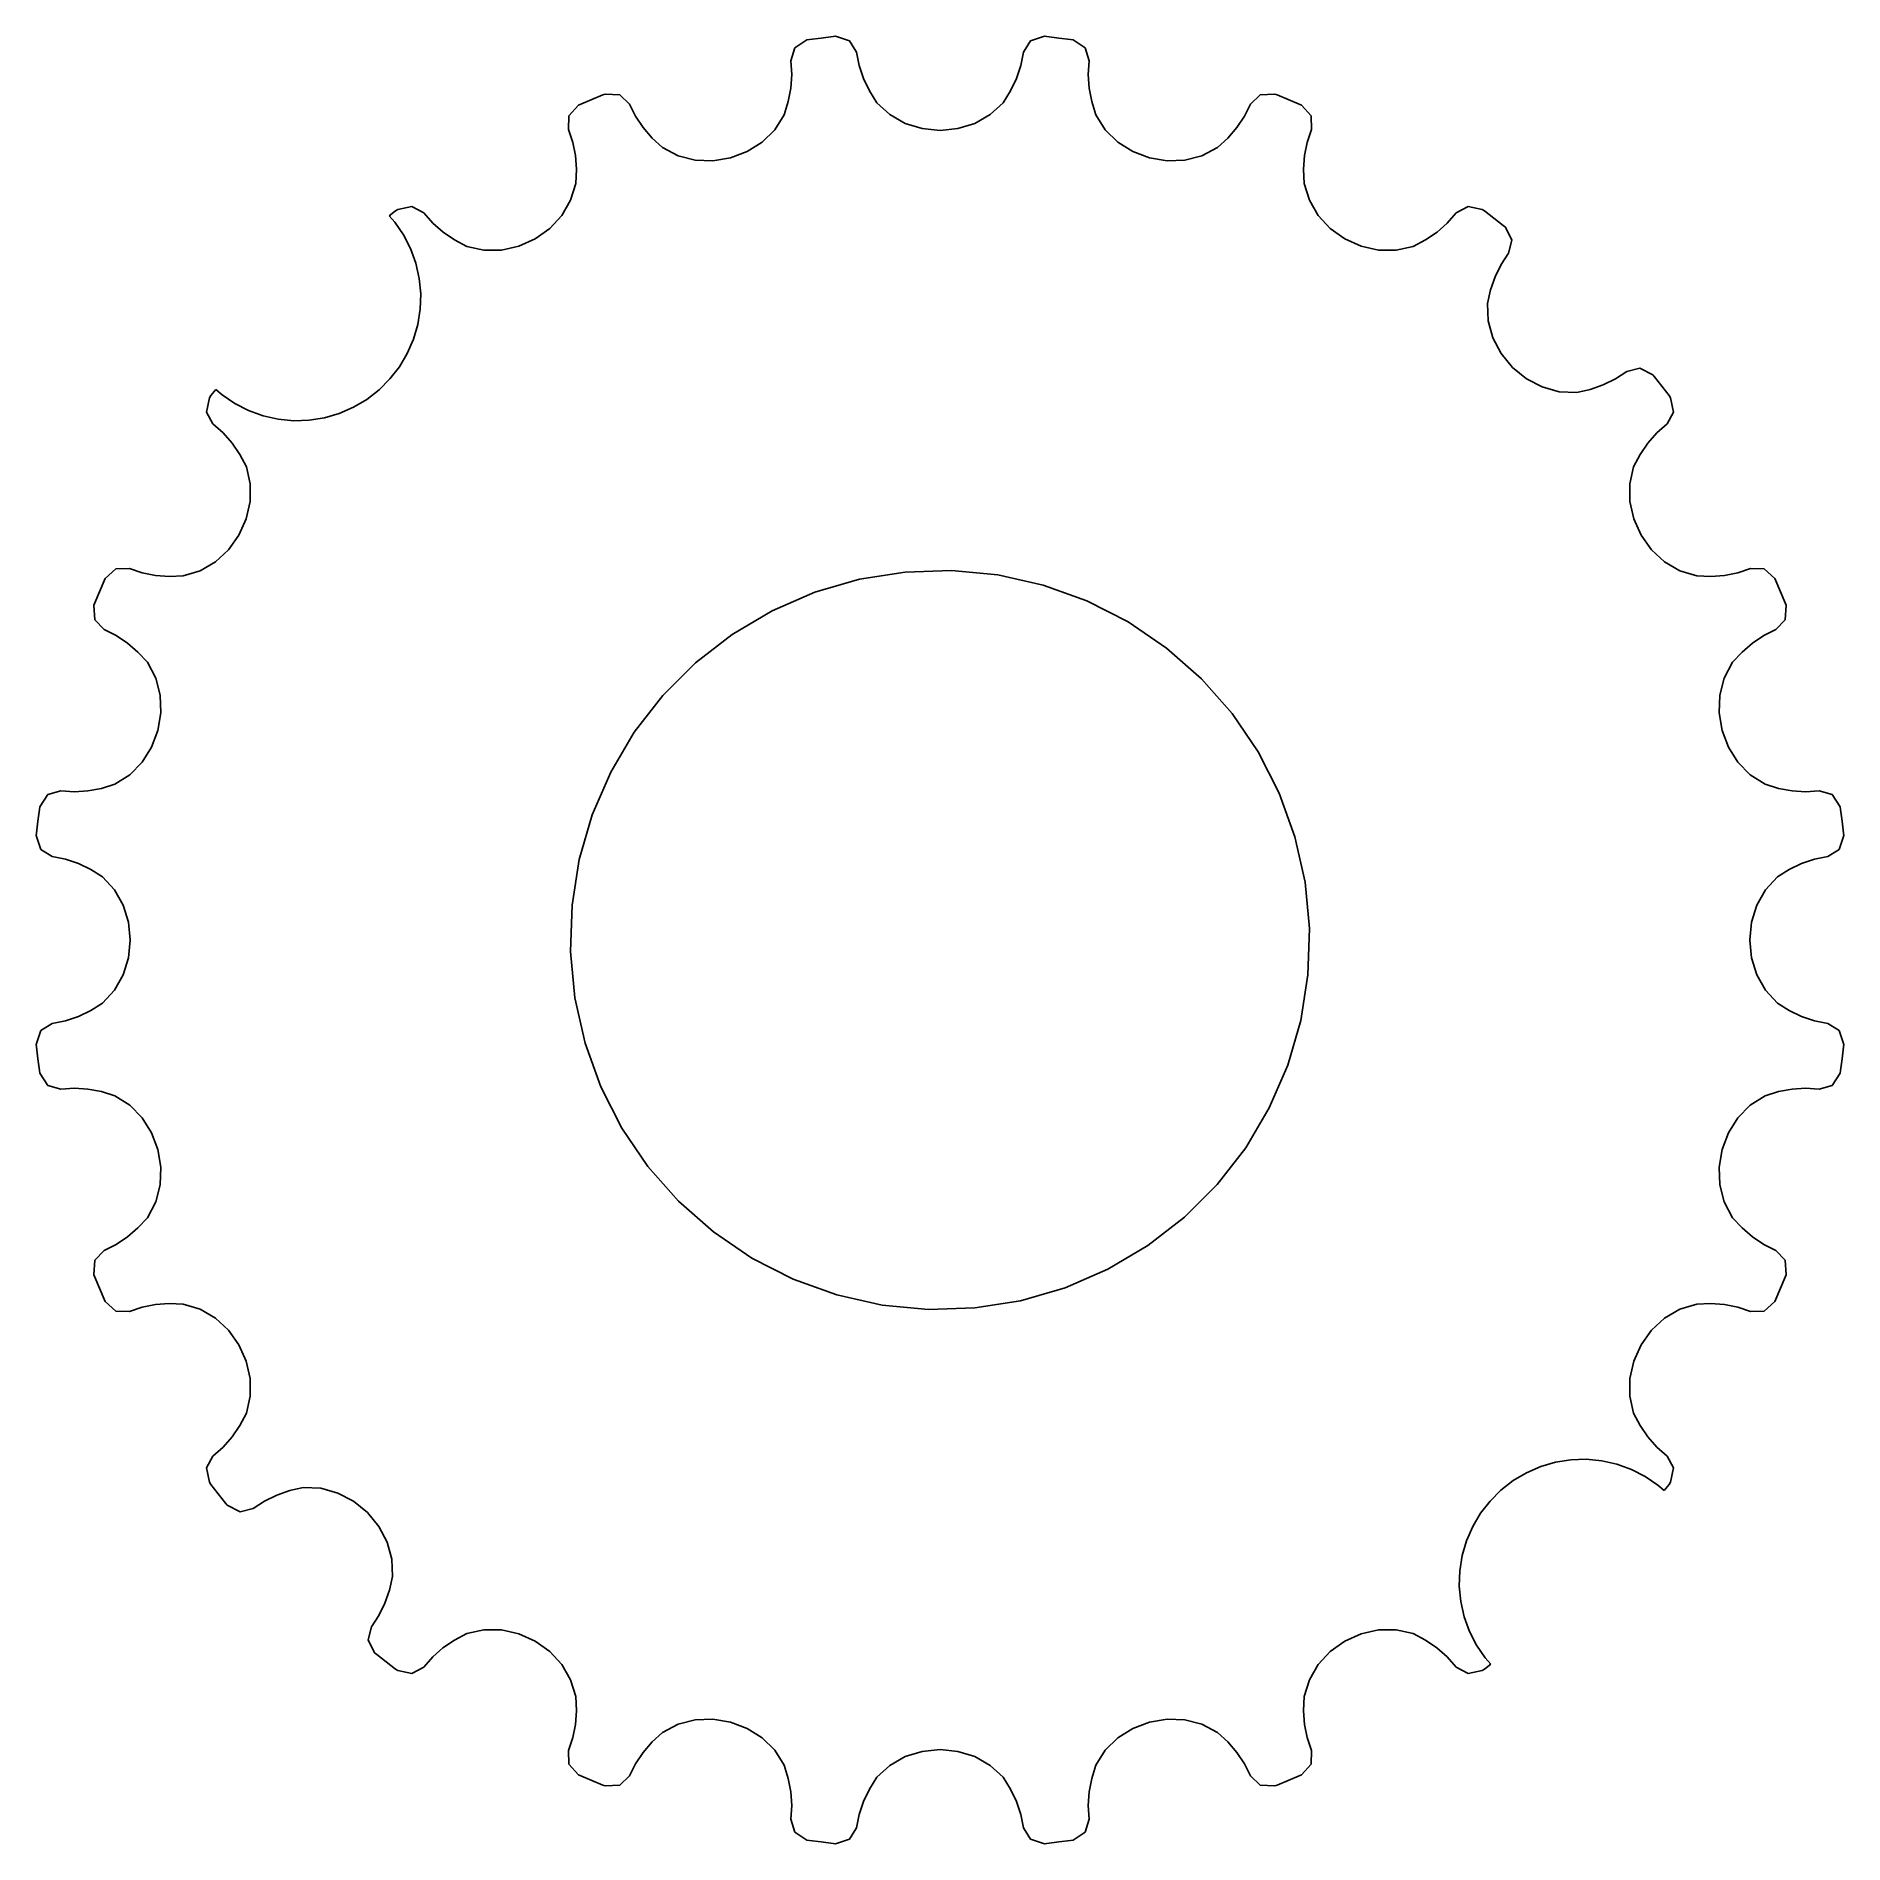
# Model space of a CAD drawing. Header units: metres. Extents: x -9 to 9, y 101 to 227.
# Drawn here: x -7.34 to 7.34, y 212.66 to 227.34 of the extents above.
import ezdxf

# ---------------------------------------------------------------- set-up
doc = ezdxf.new("R2010")
doc.units = ezdxf.units.M

msp = doc.modelspace()

# ---------------------------------------------------------------- linework, layer by layer
for p, q in [((-1.0808, 227.306), (-1.17953, 227.241)), ((-1.05975, 227.309), (-1.0808, 227.306)), ((-0.963989, 227.322), (-1.05975, 227.309)), ((-0.868057, 227.334), (-0.963989, 227.322)), ((-0.846893, 227.337), (-0.868057, 227.334)), ((-0.734589, 227.299), (-0.846893, 227.337)), ((0.846893, 227.337), (0.734741, 227.299)), ((0.868057, 227.334), (0.846893, 227.337)), ((0.963989, 227.322), (0.868057, 227.334)), ((1.05975, 227.309), (0.963989, 227.322)), ((1.0808, 227.306), (1.05975, 227.309)), ((1.17967, 227.241), (1.0808, 227.306)), ((-1.17953, 227.241), (-1.20981, 227.136)), ((-0.678375, 227.206), (-0.734589, 227.299)), ((-0.655991, 227.098), (-0.678375, 227.206)), ((0.678375, 227.206), (0.656052, 227.098)), ((0.734741, 227.299), (0.678375, 227.206)), ((1.20981, 227.136), (1.17967, 227.241)), ((-1.20346, 227.026), (-1.21068, 226.916)), ((-1.20981, 227.136), (-1.20346, 227.026)), ((-0.620392, 226.994), (-0.655991, 227.098)), ((0.656052, 227.098), (0.620544, 226.994)), ((1.20352, 227.026), (1.20981, 227.136)), ((1.21083, 226.916), (1.20352, 227.026)), ((-2.71689, 226.867), (-2.73672, 226.86)), ((-2.59882, 226.861), (-2.71689, 226.867)), ((-2.52037, 226.785), (-2.59882, 226.861)), ((-1.21068, 226.916), (-1.23116, 226.806)), ((-0.572189, 226.893), (-0.620392, 226.994)), ((-0.511993, 226.797), (-0.572189, 226.893)), ((0.572357, 226.893), (0.511993, 226.797)), ((0.620544, 226.994), (0.572357, 226.893)), ((1.23132, 226.806), (1.21083, 226.916)), ((2.59894, 226.861), (2.52037, 226.785)), ((2.71689, 226.867), (2.59894, 226.861)), ((2.73672, 226.86), (2.71689, 226.867)), ((-2.93486, 226.777), (-3.01343, 226.689)), ((-2.91534, 226.786), (-2.93486, 226.777)), ((-2.82628, 226.823), (-2.91534, 226.786)), ((-2.73672, 226.86), (-2.82628, 226.823)), ((-2.47081, 226.687), (-2.52037, 226.785)), ((-1.23116, 226.806), (-1.26462, 226.698)), ((-0.406158, 226.7), (-0.511993, 226.797)), ((0.511993, 226.797), (0.406158, 226.7)), ((1.26462, 226.698), (1.23132, 226.806)), ((2.52037, 226.785), (2.47087, 226.687)), ((2.82628, 226.823), (2.73672, 226.86)), ((2.91534, 226.786), (2.82628, 226.823)), ((2.93486, 226.777), (2.91534, 226.786)), ((3.01355, 226.689), (2.93486, 226.777)), ((-3.01343, 226.689), (-3.01558, 226.58)), ((-3.01558, 226.58), (-2.98097, 226.475)), ((-2.40933, 226.595), (-2.47081, 226.687)), ((-2.33672, 226.51), (-2.40933, 226.595)), ((-1.34169, 226.577), (-1.44376, 226.476)), ((-1.26462, 226.698), (-1.34169, 226.577)), ((-0.281647, 226.629), (-0.406158, 226.7)), ((-0.144287, 226.587), (-0.281647, 226.629)), ((0, 226.572), (-0.144287, 226.587)), ((0.144287, 226.587), (0, 226.572)), ((0.281647, 226.629), (0.144287, 226.587)), ((0.406158, 226.7), (0.281647, 226.629)), ((1.34169, 226.577), (1.26462, 226.698)), ((1.44376, 226.476), (1.34169, 226.577)), ((2.40948, 226.595), (2.33688, 226.51)), ((2.47087, 226.687), (2.40948, 226.595)), ((2.98102, 226.475), (3.01558, 226.58)), ((3.01558, 226.58), (3.01355, 226.689)), ((-2.98097, 226.475), (-2.9594, 226.367)), ((-2.25374, 226.433), (-2.33672, 226.51)), ((-2.12636, 226.366), (-2.25374, 226.433)), ((-1.44376, 226.476), (-1.56537, 226.4)), ((1.56537, 226.4), (1.44376, 226.476)), ((2.25374, 226.433), (2.12636, 226.366)), ((2.33688, 226.51), (2.25374, 226.433)), ((2.95953, 226.367), (2.98102, 226.475)), ((-2.9594, 226.367), (-2.95079, 226.256)), ((-1.98787, 226.331), (-2.12636, 226.366)), ((-1.84413, 226.325), (-1.98787, 226.331)), ((-1.70102, 226.348), (-1.84413, 226.325)), ((-1.56537, 226.4), (-1.70102, 226.348)), ((1.70102, 226.348), (1.56537, 226.4)), ((1.84413, 226.325), (1.70102, 226.348)), ((1.98787, 226.331), (1.84413, 226.325)), ((2.12636, 226.366), (1.98787, 226.331)), ((2.95093, 226.256), (2.95953, 226.367)), ((-2.95506, 226.142), (-2.99814, 226.005)), ((-2.95079, 226.256), (-2.95506, 226.142)), ((2.95506, 226.142), (2.95093, 226.256)), ((2.99814, 226.005), (2.95506, 226.142)), ((-2.99814, 226.005), (-3.07079, 225.882)), ((3.07079, 225.882), (2.99814, 226.005)), ((-4.41888, 225.918), (-4.46988, 225.879)), ((-4.46988, 225.879), (-4.42474, 225.828)), ((-4.40173, 225.93), (-4.41888, 225.918)), ((-4.28592, 225.954), (-4.40173, 225.93)), ((-4.19058, 225.902), (-4.28592, 225.954)), ((-4.11725, 225.819), (-4.19058, 225.902)), ((-3.07079, 225.882), (-3.16837, 225.776)), ((3.16837, 225.776), (3.07079, 225.882)), ((4.19058, 225.902), (4.11729, 225.819)), ((4.28604, 225.954), (4.19058, 225.902)), ((4.40173, 225.93), (4.28604, 225.954)), ((4.41888, 225.918), (4.40173, 225.93)), ((4.49596, 225.859), (4.41888, 225.918)), ((4.57227, 225.8), (4.49596, 225.859)), ((-4.42474, 225.828), (-4.35416, 225.724)), ((-4.35416, 225.724), (-4.29715, 225.612)), ((-4.03409, 225.746), (-4.11725, 225.819)), ((-3.942, 225.683), (-4.03409, 225.746)), ((-3.28612, 225.692), (-3.41829, 225.632)), ((-3.16837, 225.776), (-3.28612, 225.692)), ((3.28612, 225.692), (3.16837, 225.776)), ((3.41829, 225.632), (3.28612, 225.692)), ((4.03423, 225.746), (3.94215, 225.683)), ((4.11729, 225.819), (4.03423, 225.746)), ((4.58891, 225.787), (4.57227, 225.8)), ((4.64207, 225.681), (4.58891, 225.787)), ((-4.29715, 225.612), (-4.25461, 225.494)), ((-3.84187, 225.63), (-3.942, 225.683)), ((-3.70164, 225.599), (-3.84187, 225.63)), ((-3.55862, 225.6), (-3.70164, 225.599)), ((-3.41829, 225.632), (-3.55862, 225.6)), ((3.55862, 225.6), (3.41829, 225.632)), ((3.70164, 225.599), (3.55862, 225.6)), ((3.84187, 225.63), (3.70164, 225.599)), ((3.94215, 225.683), (3.84187, 225.63)), ((4.55537, 225.483), (4.61584, 225.575)), ((4.61584, 225.575), (4.64207, 225.681)), ((-4.25461, 225.494), (-4.22722, 225.371)), ((4.50656, 225.384), (4.55537, 225.483)), ((-4.22722, 225.371), (-4.21539, 225.246)), ((-4.21539, 225.246), (-4.21935, 225.121)), ((4.44412, 225.168), (4.46944, 225.279)), ((4.46944, 225.279), (4.50656, 225.384)), ((-4.21935, 225.121), (-4.23898, 224.997)), ((4.45026, 225.025), (4.44412, 225.168)), ((-4.23898, 224.997), (-4.27403, 224.876)), ((4.48856, 224.887), (4.45026, 225.025)), ((-4.27403, 224.876), (-4.3239, 224.761)), ((4.55545, 224.76), (4.48856, 224.887)), ((-4.3239, 224.761), (-4.38783, 224.653)), ((4.64726, 224.647), (4.55545, 224.76)), ((-4.4648, 224.554), (-4.55359, 224.465)), ((-4.38783, 224.653), (-4.4648, 224.554)), ((4.75951, 224.555), (4.64726, 224.647)), ((4.88687, 224.489), (4.75951, 224.555)), ((5.48314, 224.555), (5.38405, 224.506)), ((5.57523, 224.616), (5.48314, 224.555)), ((5.68105, 224.642), (5.57523, 224.616)), ((5.78661, 224.589), (5.68105, 224.642)), ((5.7999, 224.572), (5.78661, 224.589)), ((5.85925, 224.496), (5.7999, 224.572)), ((-5.93024, 224.402), (-5.95416, 224.286)), ((-5.9176, 224.419), (-5.93024, 224.402)), ((-5.879, 224.47), (-5.9176, 224.419)), ((-5.8278, 224.425), (-5.879, 224.47)), ((-5.72395, 224.354), (-5.8278, 224.425)), ((-4.65282, 224.388), (-4.76091, 224.324)), ((-4.55359, 224.465), (-4.65282, 224.388)), ((5.02466, 224.45), (4.88687, 224.489)), ((5.16821, 224.444), (5.02466, 224.45)), ((5.27876, 224.469), (5.16821, 224.444)), ((5.38405, 224.506), (5.27876, 224.469)), ((5.9176, 224.419), (5.85925, 224.496)), ((5.93024, 224.402), (5.9176, 224.419)), ((5.95424, 224.286), (5.93024, 224.402)), ((-5.95416, 224.286), (-5.90154, 224.191)), ((-5.61206, 224.297), (-5.72395, 224.354)), ((-5.4939, 224.255), (-5.61206, 224.297)), ((-5.37134, 224.227), (-5.4939, 224.255)), ((-5.24632, 224.215), (-5.37134, 224.227)), ((-5.1208, 224.219), (-5.24632, 224.215)), ((-4.99677, 224.239), (-5.1208, 224.219)), ((-4.87616, 224.274), (-4.99677, 224.239)), ((-4.76091, 224.324), (-4.87616, 224.274)), ((5.90154, 224.191), (5.95424, 224.286)), ((-5.90154, 224.191), (-5.81926, 224.117)), ((-5.81926, 224.117), (-5.74638, 224.034)), ((5.74648, 224.034), (5.81929, 224.117)), ((5.81929, 224.117), (5.90154, 224.191)), ((-5.74638, 224.034), (-5.68327, 223.942)), ((-5.68327, 223.942), (-5.63033, 223.842)), ((5.63033, 223.842), (5.68336, 223.942)), ((5.68336, 223.942), (5.74648, 224.034)), ((-5.63033, 223.842), (-5.59909, 223.702)), ((5.59909, 223.702), (5.63033, 223.842)), ((-5.59909, 223.702), (-5.60042, 223.559)), ((5.60042, 223.559), (5.59909, 223.702)), ((-5.60042, 223.559), (-5.63208, 223.418)), ((5.63208, 223.418), (5.60042, 223.559)), ((-5.63208, 223.418), (-5.69173, 223.286)), ((5.69173, 223.286), (5.63208, 223.418)), ((-5.69173, 223.286), (-5.77637, 223.168)), ((5.77637, 223.168), (5.69173, 223.286)), ((-5.88208, 223.071), (-6.00526, 222.998)), ((-5.77637, 223.168), (-5.88208, 223.071)), ((5.88208, 223.071), (5.77637, 223.168)), ((6.00526, 222.998), (5.88208, 223.071)), ((-6.78566, 222.915), (-6.82324, 222.826)), ((-6.77713, 222.935), (-6.78566, 222.915)), ((-6.68884, 223.014), (-6.77713, 222.935)), ((-6.57993, 223.016), (-6.68884, 223.014)), ((-6.4753, 222.981), (-6.57993, 223.016)), ((-6.36687, 222.96), (-6.4753, 222.981)), ((-6.25555, 222.951), (-6.36687, 222.96)), ((-6.14233, 222.955), (-6.25555, 222.951)), ((-6.00526, 222.998), (-6.14233, 222.955)), ((-1.0162, 222.823), (-0.654419, 222.928)), ((-0.654419, 222.928), (-0.282318, 222.987)), ((-0.282318, 222.987), (0.094223, 222.999)), ((0.094223, 222.999), (0.469299, 222.963)), ((0.469299, 222.963), (0.83696, 222.881)), ((6.14233, 222.955), (6.00526, 222.998)), ((6.25565, 222.951), (6.14233, 222.955)), ((6.36694, 222.959), (6.25565, 222.951)), ((6.47531, 222.981), (6.36694, 222.959)), ((6.57993, 223.016), (6.47531, 222.981)), ((6.6889, 223.013), (6.57993, 223.016)), ((6.77713, 222.935), (6.6889, 223.013)), ((6.78566, 222.915), (6.77713, 222.935)), ((6.82324, 222.826), (6.78566, 222.915)), ((-6.82324, 222.826), (-6.85965, 222.737)), ((-1.36197, 222.673), (-1.0162, 222.823)), ((0.83696, 222.881), (1.19144, 222.753)), ((1.19144, 222.753), (1.52711, 222.582)), ((6.85965, 222.737), (6.82324, 222.826)), ((-6.85965, 222.737), (-6.86742, 222.717)), ((-6.86742, 222.717), (-6.8606, 222.599)), ((-1.68625, 222.481), (-1.36197, 222.673)), ((6.86742, 222.717), (6.85965, 222.737)), ((6.86063, 222.599), (6.86742, 222.717)), ((-6.8606, 222.599), (-6.78505, 222.52)), ((-6.78505, 222.52), (-6.68661, 222.471)), ((-6.68661, 222.471), (-6.59473, 222.409)), ((-1.98393, 222.25), (-1.68625, 222.481)), ((1.52711, 222.582), (1.83871, 222.37)), ((6.59476, 222.409), (6.68663, 222.471)), ((6.68663, 222.471), (6.78505, 222.52)), ((6.78505, 222.52), (6.86063, 222.599)), ((-6.59473, 222.409), (-6.50993, 222.337)), ((-6.50993, 222.337), (-6.43283, 222.254)), ((1.83871, 222.37), (2.12131, 222.121)), ((6.43283, 222.254), (6.50998, 222.337)), ((6.50998, 222.337), (6.59476, 222.409)), ((-6.43283, 222.254), (-6.36636, 222.126)), ((-2.25032, 221.984), (-1.98393, 222.25)), ((6.36636, 222.126), (6.43283, 222.254)), ((-6.36636, 222.126), (-6.33064, 221.988)), ((2.12131, 222.121), (2.37045, 221.839)), ((6.33064, 221.988), (6.36636, 222.126)), ((-6.33064, 221.988), (-6.32489, 221.844)), ((-2.48123, 221.686), (-2.25032, 221.984)), ((6.32489, 221.844), (6.33064, 221.988)), ((-6.32489, 221.844), (-6.3483, 221.701)), ((2.37045, 221.839), (2.58221, 221.527)), ((6.3483, 221.701), (6.32489, 221.844)), ((-6.3483, 221.701), (-6.39958, 221.565)), ((-2.673, 221.362), (-2.48123, 221.686)), ((6.39958, 221.565), (6.3483, 221.701)), ((-6.47643, 221.444), (-6.57661, 221.342)), ((-6.39958, 221.565), (-6.47643, 221.444)), ((2.58221, 221.527), (2.75325, 221.191)), ((6.47643, 221.444), (6.39958, 221.565)), ((6.57661, 221.342), (6.47643, 221.444)), ((-6.57661, 221.342), (-6.69786, 221.265)), ((-2.82263, 221.016), (-2.673, 221.362)), ((6.69786, 221.265), (6.57661, 221.342)), ((-7.24089, 221.18), (-7.3058, 221.081)), ((-7.13622, 221.21), (-7.24089, 221.18)), ((-7.0262, 221.204), (-7.13622, 221.21)), ((-6.91591, 221.211), (-7.0262, 221.204)), ((-6.80617, 221.231), (-6.91591, 221.211)), ((-6.69786, 221.265), (-6.80617, 221.231)), ((2.75325, 221.191), (2.88087, 220.837)), ((6.80621, 221.231), (6.69786, 221.265)), ((6.91594, 221.211), (6.80621, 221.231)), ((7.02621, 221.203), (6.91594, 221.211)), ((7.13622, 221.21), (7.02621, 221.203)), ((7.24092, 221.18), (7.13622, 221.21)), ((7.3058, 221.081), (7.24092, 221.18)), ((-7.30901, 221.06), (-7.32225, 220.964)), ((-7.3058, 221.081), (-7.30901, 221.06)), ((-2.92773, 220.654), (-2.82263, 221.016)), ((7.30901, 221.06), (7.3058, 221.081)), ((7.32225, 220.964), (7.30901, 221.06)), ((-7.33424, 220.868), (-7.33661, 220.847)), ((-7.33661, 220.847), (-7.29948, 220.735)), ((-7.32225, 220.964), (-7.33424, 220.868)), ((7.29948, 220.735), (7.33661, 220.847)), ((7.33424, 220.868), (7.32225, 220.964)), ((7.33661, 220.847), (7.33424, 220.868)), ((-7.29948, 220.735), (-7.20618, 220.678)), ((2.88087, 220.837), (2.96306, 220.469)), ((7.20618, 220.678), (7.29948, 220.735)), ((-7.20618, 220.678), (-7.09828, 220.656)), ((-7.09828, 220.656), (-6.99364, 220.621)), ((-6.99364, 220.621), (-6.89294, 220.572)), ((-6.89294, 220.572), (-6.79695, 220.512)), ((-2.98668, 220.282), (-2.92773, 220.654)), ((6.79695, 220.512), (6.89294, 220.572)), ((6.89294, 220.572), (6.99364, 220.62)), ((6.99364, 220.62), (7.09828, 220.656)), ((7.09828, 220.656), (7.20618, 220.678)), ((-6.79695, 220.512), (-6.69978, 220.406)), ((-6.69978, 220.406), (-6.62943, 220.282)), ((2.96306, 220.469), (2.9985, 220.094)), ((6.62943, 220.282), (6.69978, 220.406)), ((6.69978, 220.406), (6.79695, 220.512)), ((-6.62943, 220.282), (-6.58667, 220.144)), ((-2.9985, 219.906), (-2.98668, 220.282)), ((6.58667, 220.144), (6.62943, 220.282)), ((-6.58667, 220.144), (-6.57224, 220)), ((6.57224, 220), (6.58667, 220.144)), ((-6.57224, 220), (-6.58667, 219.856)), ((2.9985, 220.094), (2.98668, 219.718)), ((6.58667, 219.856), (6.57224, 220)), ((-6.58667, 219.856), (-6.62943, 219.718)), ((-2.96306, 219.531), (-2.9985, 219.906)), ((6.62943, 219.718), (6.58667, 219.856)), ((-6.62943, 219.718), (-6.69978, 219.594)), ((2.98668, 219.718), (2.92773, 219.346)), ((6.69978, 219.594), (6.62943, 219.718)), ((-6.69978, 219.594), (-6.79695, 219.488)), ((-2.88087, 219.163), (-2.96306, 219.531)), ((6.79695, 219.488), (6.69978, 219.594)), ((-6.99364, 219.38), (-7.09828, 219.344)), ((-6.89294, 219.428), (-6.99364, 219.38)), ((-6.79695, 219.488), (-6.89294, 219.428)), ((6.89294, 219.428), (6.79695, 219.488)), ((6.99364, 219.379), (6.89294, 219.428)), ((7.09828, 219.344), (6.99364, 219.379)), ((-7.29948, 219.265), (-7.33661, 219.153)), ((-7.20618, 219.322), (-7.29948, 219.265)), ((-7.09828, 219.344), (-7.20618, 219.322)), ((2.92773, 219.346), (2.82263, 218.984)), ((7.20618, 219.322), (7.09828, 219.344)), ((7.29948, 219.265), (7.20618, 219.322)), ((7.33661, 219.153), (7.29948, 219.265)), ((-7.33661, 219.153), (-7.33424, 219.132)), ((-7.33424, 219.132), (-7.32225, 219.036)), ((-2.75325, 218.809), (-2.88087, 219.163)), ((7.32225, 219.036), (7.33424, 219.132)), ((7.33424, 219.132), (7.33661, 219.153)), ((-7.32225, 219.036), (-7.30901, 218.94)), ((-7.30901, 218.94), (-7.3058, 218.919)), ((2.82263, 218.984), (2.673, 218.638)), ((7.3058, 218.919), (7.30901, 218.94)), ((7.30901, 218.94), (7.32225, 219.036)), ((-7.3058, 218.919), (-7.24092, 218.82)), ((-7.24092, 218.82), (-7.13622, 218.79)), ((-7.13622, 218.79), (-7.02621, 218.797)), ((-7.02621, 218.797), (-6.91594, 218.789)), ((-2.58221, 218.473), (-2.75325, 218.809)), ((6.91591, 218.789), (7.0262, 218.796)), ((7.0262, 218.796), (7.13622, 218.79)), ((7.13622, 218.79), (7.24089, 218.82)), ((7.24089, 218.82), (7.3058, 218.919)), ((-6.91594, 218.789), (-6.80621, 218.769)), ((-6.80621, 218.769), (-6.69786, 218.735)), ((-6.69786, 218.735), (-6.57661, 218.658)), ((-6.57661, 218.658), (-6.47643, 218.556)), ((6.47643, 218.556), (6.57661, 218.658)), ((6.57661, 218.658), (6.69786, 218.735)), ((6.69786, 218.735), (6.80617, 218.769)), ((6.80617, 218.769), (6.91591, 218.789)), ((-6.47643, 218.556), (-6.39958, 218.435)), ((2.673, 218.638), (2.48123, 218.314)), ((6.39958, 218.435), (6.47643, 218.556)), ((-6.39958, 218.435), (-6.3483, 218.299)), ((-2.37045, 218.161), (-2.58221, 218.473)), ((6.3483, 218.299), (6.39958, 218.435)), ((-6.3483, 218.299), (-6.32489, 218.156)), ((2.48123, 218.314), (2.25032, 218.016)), ((6.32489, 218.156), (6.3483, 218.299)), ((-6.32489, 218.156), (-6.33064, 218.012)), ((-2.12131, 217.879), (-2.37045, 218.161)), ((6.33064, 218.012), (6.32489, 218.156)), ((-6.33064, 218.012), (-6.36636, 217.874)), ((2.25032, 218.016), (1.98393, 217.75)), ((6.36636, 217.874), (6.33064, 218.012)), ((-6.36636, 217.874), (-6.43283, 217.746)), ((-1.83871, 217.63), (-2.12131, 217.879)), ((6.43283, 217.746), (6.36636, 217.874)), ((-6.50998, 217.663), (-6.59476, 217.591)), ((-6.43283, 217.746), (-6.50998, 217.663)), ((-1.52711, 217.418), (-1.83871, 217.63)), ((1.98393, 217.75), (1.68625, 217.519)), ((6.50993, 217.663), (6.43283, 217.746)), ((6.59473, 217.591), (6.50993, 217.663)), ((-6.78505, 217.48), (-6.86063, 217.401)), ((-6.68663, 217.529), (-6.78505, 217.48)), ((-6.59476, 217.591), (-6.68663, 217.529)), ((1.68625, 217.519), (1.36197, 217.327)), ((6.68661, 217.529), (6.59473, 217.591)), ((6.78505, 217.48), (6.68661, 217.529)), ((6.8606, 217.401), (6.78505, 217.48)), ((-6.86063, 217.401), (-6.86742, 217.283)), ((-1.19144, 217.247), (-1.52711, 217.418)), ((1.36197, 217.327), (1.0162, 217.177)), ((6.86742, 217.283), (6.8606, 217.401)), ((-6.86742, 217.283), (-6.85965, 217.263)), ((-6.85965, 217.263), (-6.82324, 217.174)), ((-0.83696, 217.119), (-1.19144, 217.247)), ((1.0162, 217.177), (0.654419, 217.072)), ((6.82324, 217.174), (6.85965, 217.263)), ((6.85965, 217.263), (6.86742, 217.283)), ((-6.82324, 217.174), (-6.78566, 217.085)), ((-6.78566, 217.085), (-6.77713, 217.065)), ((-6.77713, 217.065), (-6.6889, 216.987)), ((-6.47531, 217.019), (-6.36694, 217.041)), ((-6.36694, 217.041), (-6.25565, 217.049)), ((-6.25565, 217.049), (-6.14233, 217.045)), ((-6.14233, 217.045), (-6.00526, 217.002)), ((-0.469299, 217.037), (-0.83696, 217.119)), ((-0.094223, 217.001), (-0.469299, 217.037)), ((0.654419, 217.072), (0.282318, 217.013)), ((6.00526, 217.002), (6.14233, 217.045)), ((6.14233, 217.045), (6.25555, 217.049)), ((6.25555, 217.049), (6.36687, 217.04)), ((6.36687, 217.04), (6.4753, 217.019)), ((6.68884, 216.986), (6.77713, 217.065)), ((6.77713, 217.065), (6.78566, 217.085)), ((6.78566, 217.085), (6.82324, 217.174)), ((-6.6889, 216.987), (-6.57993, 216.984)), ((-6.57993, 216.984), (-6.47531, 217.019)), ((-6.00526, 217.002), (-5.88208, 216.929)), ((-5.88208, 216.929), (-5.77637, 216.832)), ((0.282318, 217.013), (-0.094223, 217.001)), ((5.77637, 216.832), (5.88208, 216.929)), ((5.88208, 216.929), (6.00526, 217.002)), ((6.4753, 217.019), (6.57993, 216.984)), ((6.57993, 216.984), (6.68884, 216.986)), ((-5.77637, 216.832), (-5.69173, 216.714)), ((5.69173, 216.714), (5.77637, 216.832)), ((-5.69173, 216.714), (-5.63208, 216.582)), ((5.63208, 216.582), (5.69173, 216.714)), ((-5.63208, 216.582), (-5.60042, 216.441)), ((5.60042, 216.441), (5.63208, 216.582)), ((-5.59909, 216.298), (-5.63033, 216.158)), ((-5.60042, 216.441), (-5.59909, 216.298)), ((5.59909, 216.298), (5.60042, 216.441)), ((5.63033, 216.158), (5.59909, 216.298)), ((-5.63033, 216.158), (-5.68336, 216.058)), ((5.68327, 216.058), (5.63033, 216.158)), ((-5.68336, 216.058), (-5.74648, 215.966)), ((5.74638, 215.966), (5.68327, 216.058)), ((-5.81929, 215.883), (-5.90154, 215.809)), ((-5.74648, 215.966), (-5.81929, 215.883)), ((5.81926, 215.883), (5.74638, 215.966)), ((5.90154, 215.809), (5.81926, 215.883)), ((-5.90154, 215.809), (-5.95424, 215.714)), ((-5.95424, 215.714), (-5.93024, 215.598)), ((4.76091, 215.676), (4.87616, 215.726)), ((4.87616, 215.726), (4.99677, 215.761)), ((4.99677, 215.761), (5.1208, 215.781)), ((5.1208, 215.781), (5.24632, 215.785)), ((5.24632, 215.785), (5.37134, 215.773)), ((5.37134, 215.773), (5.4939, 215.745)), ((5.4939, 215.745), (5.61206, 215.703)), ((5.95416, 215.714), (5.90154, 215.809)), ((5.93024, 215.598), (5.95416, 215.714)), ((-5.93024, 215.598), (-5.9176, 215.581)), ((-5.9176, 215.581), (-5.85925, 215.504)), ((4.55359, 215.535), (4.65282, 215.612)), ((4.65282, 215.612), (4.76091, 215.676)), ((5.61206, 215.703), (5.72395, 215.646)), ((5.72395, 215.646), (5.8278, 215.575)), ((5.8278, 215.575), (5.879, 215.53)), ((5.879, 215.53), (5.9176, 215.581)), ((5.9176, 215.581), (5.93024, 215.598)), ((-5.85925, 215.504), (-5.7999, 215.428)), ((-5.7999, 215.428), (-5.78661, 215.411)), ((-5.57523, 215.384), (-5.48314, 215.445)), ((-5.48314, 215.445), (-5.38405, 215.494)), ((-5.38405, 215.494), (-5.27876, 215.531)), ((-5.27876, 215.531), (-5.16821, 215.556)), ((-5.16821, 215.556), (-5.02466, 215.55)), ((-5.02466, 215.55), (-4.88687, 215.511)), ((-4.88687, 215.511), (-4.75951, 215.445)), ((-4.75951, 215.445), (-4.64726, 215.353)), ((4.38783, 215.347), (4.4648, 215.446)), ((4.4648, 215.446), (4.55359, 215.535)), ((-5.78661, 215.411), (-5.68105, 215.358)), ((-5.68105, 215.358), (-5.57523, 215.384)), ((-4.64726, 215.353), (-4.55545, 215.24)), ((4.3239, 215.239), (4.38783, 215.347)), ((-4.55545, 215.24), (-4.48856, 215.113)), ((4.23898, 215.003), (4.27403, 215.124)), ((4.27403, 215.124), (4.3239, 215.239)), ((-4.48856, 215.113), (-4.45026, 214.975)), ((-4.45026, 214.975), (-4.44412, 214.832)), ((4.21935, 214.879), (4.23898, 215.003)), ((-4.44412, 214.832), (-4.46944, 214.721)), ((4.21539, 214.754), (4.21935, 214.879)), ((-4.46944, 214.721), (-4.50656, 214.616)), ((4.22722, 214.629), (4.21539, 214.754)), ((-4.50656, 214.616), (-4.55537, 214.517)), ((4.25461, 214.506), (4.22722, 214.629)), ((-4.61584, 214.425), (-4.64207, 214.319)), ((-4.55537, 214.517), (-4.61584, 214.425)), ((-3.84187, 214.37), (-3.70164, 214.401)), ((-3.70164, 214.401), (-3.55862, 214.4)), ((-3.55862, 214.4), (-3.41829, 214.368)), ((3.41829, 214.368), (3.55862, 214.4)), ((3.55862, 214.4), (3.70164, 214.401)), ((3.70164, 214.401), (3.84187, 214.37)), ((4.29715, 214.388), (4.25461, 214.506)), ((4.35416, 214.276), (4.29715, 214.388)), ((-4.64207, 214.319), (-4.58891, 214.213)), ((-4.11729, 214.181), (-4.03423, 214.254)), ((-4.03423, 214.254), (-3.94215, 214.317)), ((-3.94215, 214.317), (-3.84187, 214.37)), ((-3.41829, 214.368), (-3.28612, 214.308)), ((-3.28612, 214.308), (-3.16837, 214.224)), ((3.16837, 214.224), (3.28612, 214.308)), ((3.28612, 214.308), (3.41829, 214.368)), ((3.84187, 214.37), (3.942, 214.317)), ((3.942, 214.317), (4.03409, 214.254)), ((4.03409, 214.254), (4.11725, 214.181)), ((4.42474, 214.172), (4.35416, 214.276)), ((-4.58891, 214.213), (-4.57227, 214.2)), ((-4.57227, 214.2), (-4.49596, 214.141)), ((-4.49596, 214.141), (-4.41888, 214.082)), ((-4.28604, 214.046), (-4.19058, 214.098)), ((-4.19058, 214.098), (-4.11729, 214.181)), ((-3.16837, 214.224), (-3.07079, 214.118)), ((-3.07079, 214.118), (-2.99814, 213.995)), ((2.99814, 213.995), (3.07079, 214.118)), ((3.07079, 214.118), (3.16837, 214.224)), ((4.11725, 214.181), (4.19058, 214.098)), ((4.19058, 214.098), (4.28592, 214.046)), ((4.41888, 214.082), (4.46988, 214.121)), ((4.46988, 214.121), (4.42474, 214.172)), ((-4.41888, 214.082), (-4.40173, 214.07)), ((-4.40173, 214.07), (-4.28604, 214.046)), ((-2.99814, 213.995), (-2.95506, 213.858)), ((2.95506, 213.858), (2.99814, 213.995)), ((4.28592, 214.046), (4.40173, 214.07)), ((4.40173, 214.07), (4.41888, 214.082)), ((-2.95506, 213.858), (-2.95093, 213.744)), ((2.95079, 213.744), (2.95506, 213.858)), ((-2.95093, 213.744), (-2.95953, 213.633)), ((-2.12636, 213.634), (-1.98787, 213.669)), ((-1.98787, 213.669), (-1.84413, 213.675)), ((-1.84413, 213.675), (-1.70102, 213.652)), ((1.70102, 213.652), (1.84413, 213.675)), ((1.84413, 213.675), (1.98787, 213.669)), ((1.98787, 213.669), (2.12636, 213.634)), ((2.9594, 213.633), (2.95079, 213.744)), ((-2.98102, 213.525), (-3.01558, 213.42)), ((-2.95953, 213.633), (-2.98102, 213.525)), ((-2.33688, 213.49), (-2.25374, 213.567)), ((-2.25374, 213.567), (-2.12636, 213.634)), ((-1.70102, 213.652), (-1.56537, 213.6)), ((-1.56537, 213.6), (-1.44376, 213.524)), ((-1.44376, 213.524), (-1.34169, 213.423)), ((1.34169, 213.423), (1.44376, 213.524)), ((1.44376, 213.524), (1.56537, 213.6)), ((1.56537, 213.6), (1.70102, 213.652)), ((2.12636, 213.634), (2.25374, 213.567)), ((2.25374, 213.567), (2.33672, 213.49)), ((2.98097, 213.525), (2.9594, 213.633)), ((3.01558, 213.42), (2.98097, 213.525)), ((-3.01558, 213.42), (-3.01355, 213.311)), ((-2.47087, 213.313), (-2.40948, 213.405)), ((-2.40948, 213.405), (-2.33688, 213.49)), ((-1.34169, 213.423), (-1.26462, 213.302)), ((-0.406158, 213.3), (-0.281647, 213.371)), ((-0.281647, 213.371), (-0.144287, 213.413)), ((-0.144287, 213.413), (0, 213.428)), ((0, 213.428), (0.144287, 213.413)), ((0.144287, 213.413), (0.281647, 213.371)), ((0.281647, 213.371), (0.406158, 213.3)), ((1.26462, 213.302), (1.34169, 213.423)), ((2.33672, 213.49), (2.40933, 213.405)), ((2.40933, 213.405), (2.47081, 213.313)), ((3.01343, 213.311), (3.01558, 213.42)), ((-3.01355, 213.311), (-2.93486, 213.223)), ((-2.93486, 213.223), (-2.91534, 213.214)), ((-2.91534, 213.214), (-2.82628, 213.177)), ((-2.59894, 213.139), (-2.52037, 213.215)), ((-2.52037, 213.215), (-2.47087, 213.313)), ((-1.26462, 213.302), (-1.23132, 213.194)), ((-0.511993, 213.203), (-0.406158, 213.3)), ((0.406158, 213.3), (0.511993, 213.203)), ((1.23116, 213.194), (1.26462, 213.302)), ((2.47081, 213.313), (2.52037, 213.215)), ((2.52037, 213.215), (2.59882, 213.139)), ((2.82628, 213.177), (2.91534, 213.214)), ((2.91534, 213.214), (2.93486, 213.223)), ((2.93486, 213.223), (3.01343, 213.311)), ((-2.82628, 213.177), (-2.73672, 213.14)), ((-2.73672, 213.14), (-2.71689, 213.133)), ((-2.71689, 213.133), (-2.59894, 213.139)), ((-1.23132, 213.194), (-1.21083, 213.084)), ((-1.21083, 213.084), (-1.20352, 212.974)), ((-0.620544, 213.006), (-0.572357, 213.107)), ((-0.572357, 213.107), (-0.511993, 213.203)), ((0.511993, 213.203), (0.572189, 213.107)), ((0.572189, 213.107), (0.620392, 213.006)), ((1.20346, 212.974), (1.21068, 213.084)), ((1.21068, 213.084), (1.23116, 213.194)), ((2.59882, 213.139), (2.71689, 213.133)), ((2.71689, 213.133), (2.73672, 213.14)), ((2.73672, 213.14), (2.82628, 213.177)), ((-1.20352, 212.974), (-1.20981, 212.864)), ((-0.656052, 212.902), (-0.620544, 213.006)), ((0.620392, 213.006), (0.655991, 212.902)), ((1.20981, 212.864), (1.20346, 212.974)), ((-1.20981, 212.864), (-1.17967, 212.759)), ((-0.734741, 212.701), (-0.678375, 212.794)), ((-0.678375, 212.794), (-0.656052, 212.902)), ((0.655991, 212.902), (0.678375, 212.794)), ((0.678375, 212.794), (0.734589, 212.701)), ((1.17953, 212.759), (1.20981, 212.864)), ((-1.17967, 212.759), (-1.0808, 212.694)), ((-1.0808, 212.694), (-1.05975, 212.691)), ((-1.05975, 212.691), (-0.963989, 212.678)), ((-0.963989, 212.678), (-0.868057, 212.666)), ((-0.868057, 212.666), (-0.846893, 212.663)), ((-0.846893, 212.663), (-0.734741, 212.701)), ((0.734589, 212.701), (0.846893, 212.663)), ((0.846893, 212.663), (0.868057, 212.666)), ((0.868057, 212.666), (0.963989, 212.678)), ((0.963989, 212.678), (1.05975, 212.691)), ((1.05975, 212.691), (1.0808, 212.694)), ((1.0808, 212.694), (1.17953, 212.759))]:
    msp.add_line(p, q)

doc.saveas('drawing.dxf')
